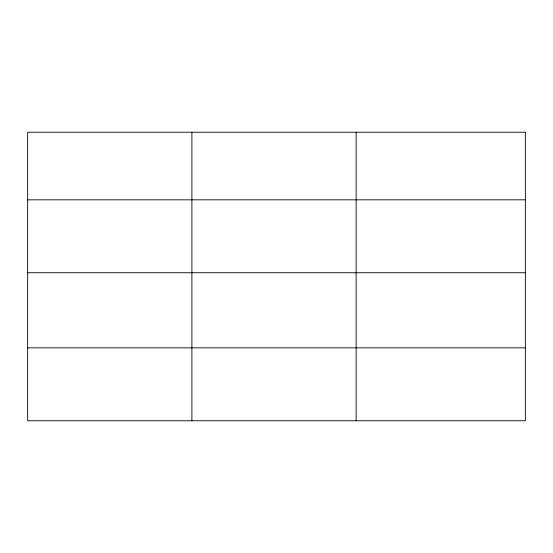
<?xml version="1.0" encoding="UTF-8"?>
<svg xmlns="http://www.w3.org/2000/svg" width="553" height="553" viewBox="0 0 553 553"><rect width="100%" height="100%" fill="white"/><g stroke="black" fill="none" stroke-linecap="round" stroke-linejoin="round"><path stroke-width="0.83" d="M27.65 199.827L525.35 199.827M27.65 272.74L525.35 272.74M27.65 347.858L525.35 347.858M356.132 132.229L356.132 420.771M191.891 132.229L191.891 420.771M525.35 132.229L27.65 132.229L27.65 420.771L525.35 420.771L525.35 132.229"/></g></svg>
